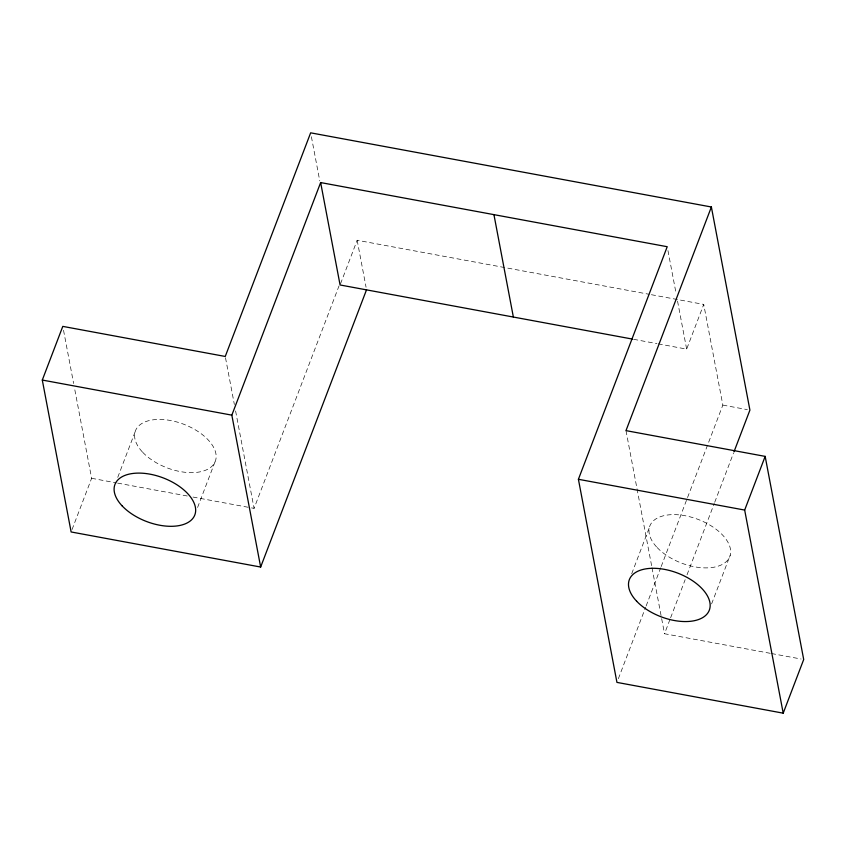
<?xml version="1.0" encoding="UTF-8"?>
<svg xmlns="http://www.w3.org/2000/svg" width="846" height="846" viewBox="0 0 846 846"><rect width="100%" height="100%" fill="white"/><g stroke="black" fill="none" stroke-linecap="round" stroke-linejoin="round"><path stroke-width="0.63" stroke-dasharray="4.23 3.17" d="M72.058 529.522L91.622 478.297L74.617 388.705M117.763 477.324L134.99 432.19M197.594 507.463L215.762 459.886M251.474 507.886L254.075 508.361L339.003 285.969M340.536 283.77L357.16 240.253L649.21 294.302M658.199 343.857L686.656 349.123L703.735 304.401L650.511 294.545M631.708 573.747L649.411 527.396M618.363 678.704L645.657 607.217M646.133 605.99L660.715 567.782M661.191 566.545L687.068 498.77M687.544 497.533L722.844 405.097L703.735 304.401M770.198 653.302L664.522 633.739L670.148 618.997M670.624 617.77L685.165 579.679M687.047 574.762L714.257 503.497M714.722 502.27L733.493 453.118M711.602 603.907L730.235 555.124M633.633 339.309L656.908 343.613M722.844 405.097L747.335 409.633M91.622 478.297L116.314 482.865M117.615 483.108L187.791 496.094M192.994 497.057L250.173 507.642M771.478 653.535L801.12 659.023M667.959 250.606L676.081 293.382M677.551 301.155L686.656 349.123M625.987 430.625L651.758 566.471M652.002 567.761L664.522 633.739M357.16 240.253L366.064 287.206M311.391 136.724L319.767 180.864M225.501 357.752L234.363 404.494M235.6 410.987L254.075 508.361M63.535 330.278L73.634 383.513M142.72 452.314A42.755 23.35 20.9 0 0 212.875 465.3A42.755 23.35 20.9 0 0 170.532 420.504A42.755 23.35 20.9 0 0 142.72 452.314M657.141 547.542A42.786 23.36 20.9 0 0 727.359 560.538A42.786 23.36 20.9 0 0 684.974 515.7A42.786 23.36 20.9 0 0 657.141 547.542"/><path stroke-width="1.27" d="M366.551 289.744L260.653 567.042L71.127 531.965L42.3 380.055L62.794 326.387L225.248 356.462L310.651 132.833L711.38 206.995L749.916 410.109L733.958 451.891M260.653 567.042L231.836 415.143L320.645 182.567L667.219 246.715L578.41 479.291L616.946 682.394L783.206 713.167L803.7 659.499L765.165 456.385L625.987 430.625L711.38 206.995M783.206 713.167L744.67 510.064L765.165 456.385M632.343 339.066L340.081 284.975L320.645 182.567M42.3 380.055L231.836 415.143M578.41 479.291L744.67 510.064M493.937 214.641L513.363 317.049M122.226 505.982A42.755 23.35 20.9 0 0 192.38 518.968A42.755 23.35 20.9 0 0 150.038 474.172A42.755 23.35 20.9 0 0 122.226 505.982M636.647 601.21A42.786 23.36 20.9 0 0 706.865 614.207A42.786 23.36 20.9 0 0 664.48 569.369A42.786 23.36 20.9 0 0 636.647 601.21"/></g></svg>
